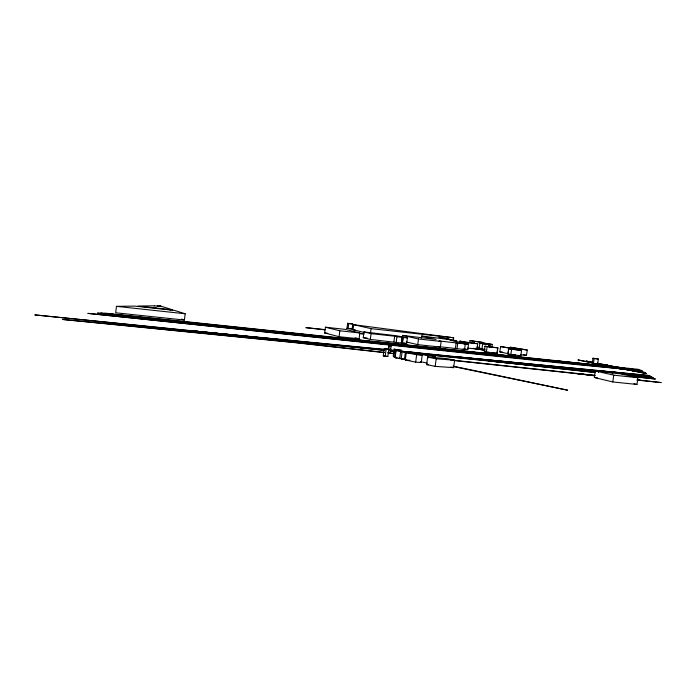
<?xml version="1.0" encoding="UTF-8"?>
<svg xmlns="http://www.w3.org/2000/svg" width="696" height="696" viewBox="0 0 696 696"><rect width="100%" height="100%" fill="white"/><g stroke="black" fill="none" stroke-linecap="round" stroke-linejoin="round"><path stroke-width="1.04" d="M116.458 306.344L115.701 312.791L184.423 320.056L185.188 313.774L174.609 310.442L134.693 306.092L116.458 306.344L185.188 313.774M324.684 332.949L325.415 327.216L344.946 329.339L359.849 332.949L359.084 338.813L339.082 336.699L324.684 332.949L327.764 333.271M339.082 336.699L339.839 330.791L325.415 327.216M347 328.295L347.643 323.301L352.759 323.997L352.115 328.999L347 328.295L352.115 328.999M348.087 328.555L348.74 323.553L347.643 323.301M364.269 332.427L353.046 329.747L353.707 324.684L453.653 337.769L453.244 340.796M363.242 337.656L363.982 331.957L396.329 335.742L407.369 337.865L406.612 343.58L402.305 343.128L403.062 337.403L402.488 343.171L370.315 339.422L363.242 337.656L367.088 338.065M370.524 332.836L371.064 328.651L353.707 324.684M370.315 339.422L371.064 333.645L363.982 331.957M388.342 349.453L388.855 345.564L389.299 345.721L387.846 356.491L385.184 356.291L383.244 355.891L384.192 348.687L388.786 349.288L384.192 348.687M385.184 356.291L386.123 349.079M390.082 350.636L390.334 348.696M388.403 352.533L390.273 352.741L391.169 345.938L388.855 345.564M393.91 341.919L394.658 336.203L371.064 333.645M394.171 349.201L393.231 356.308L395.841 356.857L393.666 356.691L394.606 349.549L396.781 349.723L394.171 349.201L401.34 350.279L401.079 352.315M396.189 342.475L396.946 336.742L394.658 336.203M394.606 349.549L395.876 349.801L394.936 356.961L393.666 356.691M399.078 358.135L402.74 358.91L395.137 357.718L396.085 350.488L403.697 351.671L396.085 350.488M401.279 343.015L402.036 337.29L396.946 336.742M401.462 343.058L402.036 337.29M399.704 358.684L400.661 351.428M402.61 337.273L402.845 335.428L436.044 339.448L421.637 336.02L421.358 338.143M406.334 359.658L401.183 358.832L402.14 351.576L411.127 352.689L402.14 351.576M404.42 359.519L405.376 352.237M405.316 359.98L406.281 352.672L411.806 353.098L422.202 355.178L421.228 362.538L415.677 362.146L405.316 359.98L409.918 360.31M440.377 347.043L438.219 346.547L464.537 349.514L465.285 343.972L438.967 340.944L441.125 341.431L440.377 347.043L417.748 344.659L418.496 338.987L402.845 335.428M415.677 362.146L416.66 354.76L406.281 352.672M426.622 364.582L427.622 357.091L446.058 358.492L454.627 360.215L453.627 367.653L435.165 366.383L426.622 364.582L428.675 364.721M428.075 357.892L428.353 355.795L410.083 352.141L416.939 352.672L435.191 356.326L434.913 358.414M435.165 366.383L436.175 358.832L427.622 357.091M455.419 348.365L456.158 342.806M456.985 348.722L457.733 343.154M459.569 343.259L459.856 341.136L477.726 343.754L476.995 349.105L467.625 348.104M465.981 344.659L466.268 342.51L459.856 341.136M464.537 349.514L462.953 349.157L467.79 349.67L468.538 344.146L449.973 340.126L456.689 340.857L452.809 340.022L421.637 336.02M469.73 342.667L470 340.614L482.598 342.432L470 340.614M474.046 343.58L474.324 341.519M485.068 349.418L479.248 348.487L479.953 342.51L483.529 343.032M481.937 349.079L482.659 343.798L479.962 343.224L489.967 344.598L489.68 346.704M485.034 346.26L484.285 351.776L486.356 352.237L497.127 353.377L497.875 347.87L485.034 346.26L497.875 347.87M486.356 352.237L487.113 346.704M488.688 346.599L488.923 344.476L482.659 343.798M488.818 346.617L488.975 344.494M488.897 346.634C488.688 343.841 490.61 343.954 489.471 346.695M489.062 346.651L489.427 344.555M489.218 346.678L489.575 344.572M489.349 346.686L489.967 344.598M491.82 347.574L492.246 344.442L481.258 342.78M496.996 353.368L497.683 347.843M508.68 348.252L507.941 353.646L499.85 351.88L500.572 346.556L515.275 348.966L500.572 346.556M507.984 354.142L508.733 348.705L521.53 350.375L520.782 355.821L507.984 354.142L510.429 354.403M510.855 354.777L511.603 349.305L508.733 348.705M520.704 354.743L526.489 355.36L527.229 350.036L510.159 347.252L527.229 350.036M593.009 358.31L592.261 363.59L593.418 363.834L597.577 364.269L598.325 358.997L593.009 358.31L598.325 358.997M593.418 363.834L594.167 358.544M595.245 370.925L594.306 377.519L612.784 381.939L636.962 384.453L637.928 377.728L620.736 373.874L595.245 370.925L613.75 375.153L637.928 377.728M598.412 372.412L598.673 370.55L605.459 371.551L603.632 371.351M612.524 373.804L612.784 371.96L631.916 374.622L617.961 373.117L612.784 371.96M612.784 381.939L613.75 375.153M634.578 377.128L634.848 375.275L621.902 373.735L634.848 375.275M611.68 367.471L604.224 365.887L607.556 366.139L606.825 365.87M604.241 365.887L620.423 368.715L622.18 368.758L611.923 366.888L618.57 367.392L631.359 369.68L617.395 368.097M641.277 370.951L642.408 371.142L633.186 370.072L640.285 370.916M401.183 358.832L404.933 359.101M383.244 355.891L387.846 356.491M436.175 358.832L454.627 360.215M416.66 354.76L422.202 355.178M428.353 355.795L435.191 356.326M395.137 357.718L397.155 357.866M401.34 350.279L395.876 349.801M623.955 369.219L638.18 371.551L623.564 368.915L646.262 373.535L626.774 369.68L644.392 372.377L642.739 372.169M636.857 380.094L640.503 380.39L637.806 379.929M484.764 350.471L475.107 348.461M277.556 331.783L307.649 334.924M632.577 370.376L624.834 369.358M384.714 349.427L194.358 331.052L384.662 350.436M390.108 349.984L394.423 350.419M400.896 351.08L599.099 371.29M603.397 371.725L613.054 372.708M629.149 374.344L651.952 376.84L629.906 374.622M385.019 349.679L196.777 331.47L34.8 314.897L384.531 350.192M390.421 350.236L394.745 350.671M400.148 351.228L597.655 371.342M605.181 372.108L612.706 372.873M595.889 371.655L419.096 353.716M389.934 350.749L394.258 351.184M405.055 352.289L407.221 352.507M631.359 375.257L653.266 377.658L634.822 375.814M390.03 350.984L394.327 351.419M423.307 354.368L595.541 371.829M116.484 324.649L62.692 319.464L295.339 342.693L384.157 352.62M143.941 317.776L100.703 313.052L516.023 356.622M343.171 338.647L606.025 366.157L558.322 361.05M116.545 324.658L294.33 342.345L384.34 352.411M499.85 351.88L502.642 352.176M485.338 351.88L489.566 352.333M491.68 352.55L497.127 353.377M512.56 354.629L515.745 354.96M593.305 363.704L597.577 364.269M104.783 313.113L638.911 369.393M557.861 361.363L97.51 313.096L603.528 366.261L576.732 363.181M594.558 375.344L450.59 359.936M595.211 375.64L453.827 360.528M638.006 379.946L661.2 382.582L637.684 380.138M595.376 377.632L597.507 377.858M325.006 329.808L305.857 327.642L325.067 329.669M359.58 333.532L363.904 334.002M476.725 347.008L479.831 347.348M479.248 348.487L482.372 348.818M595.037 372.36L488.522 360.841L595.567 372.621M634.813 376.64L655.458 379.024L634.343 376.788M492.246 344.442L479.953 342.51M353.046 329.747L355.16 329.974M466.268 342.51L477.726 343.754M468.538 344.146L463.701 343.624L465.285 343.972M418.496 338.987L441.125 341.431M402.218 337.334L407.369 337.865M339.839 330.791L359.849 332.949M511.603 349.305L521.53 350.375M359.58 333.384L363.895 333.854M604.598 371.568L598.673 370.55M371.064 328.651L453.653 337.769M348.74 323.553L352.759 323.997M594.323 375.553L575.722 373.387L594.68 375.805M387.559 352.776L394.006 353.498M388.464 353.107L393.84 353.707M619.214 367.61L620.153 367.688L606.364 365.191L614.359 367.044L619.24 367.618L597.429 363.399M389.299 345.721L391.169 345.938M635.004 370.524L636.301 370.42L626.948 369.28L638.206 371.534L622.702 368.758M613.768 367.618L621.258 368.784L87.844 313.374L562.377 363.208L619.423 368.697C627.174 369.411 613.846 368.097 621.006 368.523M635.317 370.333L626.096 368.645M635.344 370.559L636.309 370.716M621.38 367.766L625.104 368.323M623.155 369.01L619.483 368.558L624.364 369.193M616.83 367.836L600.805 365.887L617.256 367.949L600.874 365.922L616.525 367.288L597.525 363.199M637.901 371.455L635.709 371.229M643.452 372.812L645.966 373.134L641.799 372.247M592.409 362.155L585.988 361.024L592.331 362.355M593.14 362.921L577.915 359.919L592.757 362.99M596.289 363.564L604.702 365.296M639.589 372.021L642.408 372.595M595.915 363.634L609.383 366.4L604.267 365.913M450.773 367.062L453.627 367.653M420.28 361.659L427.379 363.138M453.07 366.131L496.605 375.24M453.496 366.592L567.675 390.204L496.622 375.248M523.348 354.682L526.489 355.36M518.833 355.395L520.782 355.821M473.289 348.287L476.995 349.105M464.702 348.974L467.79 349.67M475.673 348.313L484.903 350.419M633.934 383.74L636.962 384.453M406.29 341.936L417.748 344.659M403.715 342.884L406.612 343.58M355.125 337.804L359.084 338.813M168.658 309.389L170.598 310.007M155.608 307.963L157.47 308.58M181.552 319.09L184.423 320.056M389.821 352.576L390.273 352.741M625.6 368.506L641.712 370.481L625.6 368.506M455.114 356.656L650.003 375.623L455.097 356.691M488.575 360.824L491.698 361.259L488.575 360.824M364.199 348.287L360.841 347.852L364.199 348.287M198.012 331.514L194.358 331.052L198.012 331.514M606.486 365.191L609.009 365.583L606.486 365.191M154.46 305.822L138.043 306.049L172.634 309.824L162.89 306.753L154.46 305.822M159.706 305.753L157.218 305.788L161.211 306.223L159.706 305.753M629.671 369.663L617.465 367.297L629.671 369.663M448.998 339.048L439.132 337.421L448.998 339.048"/></g></svg>
